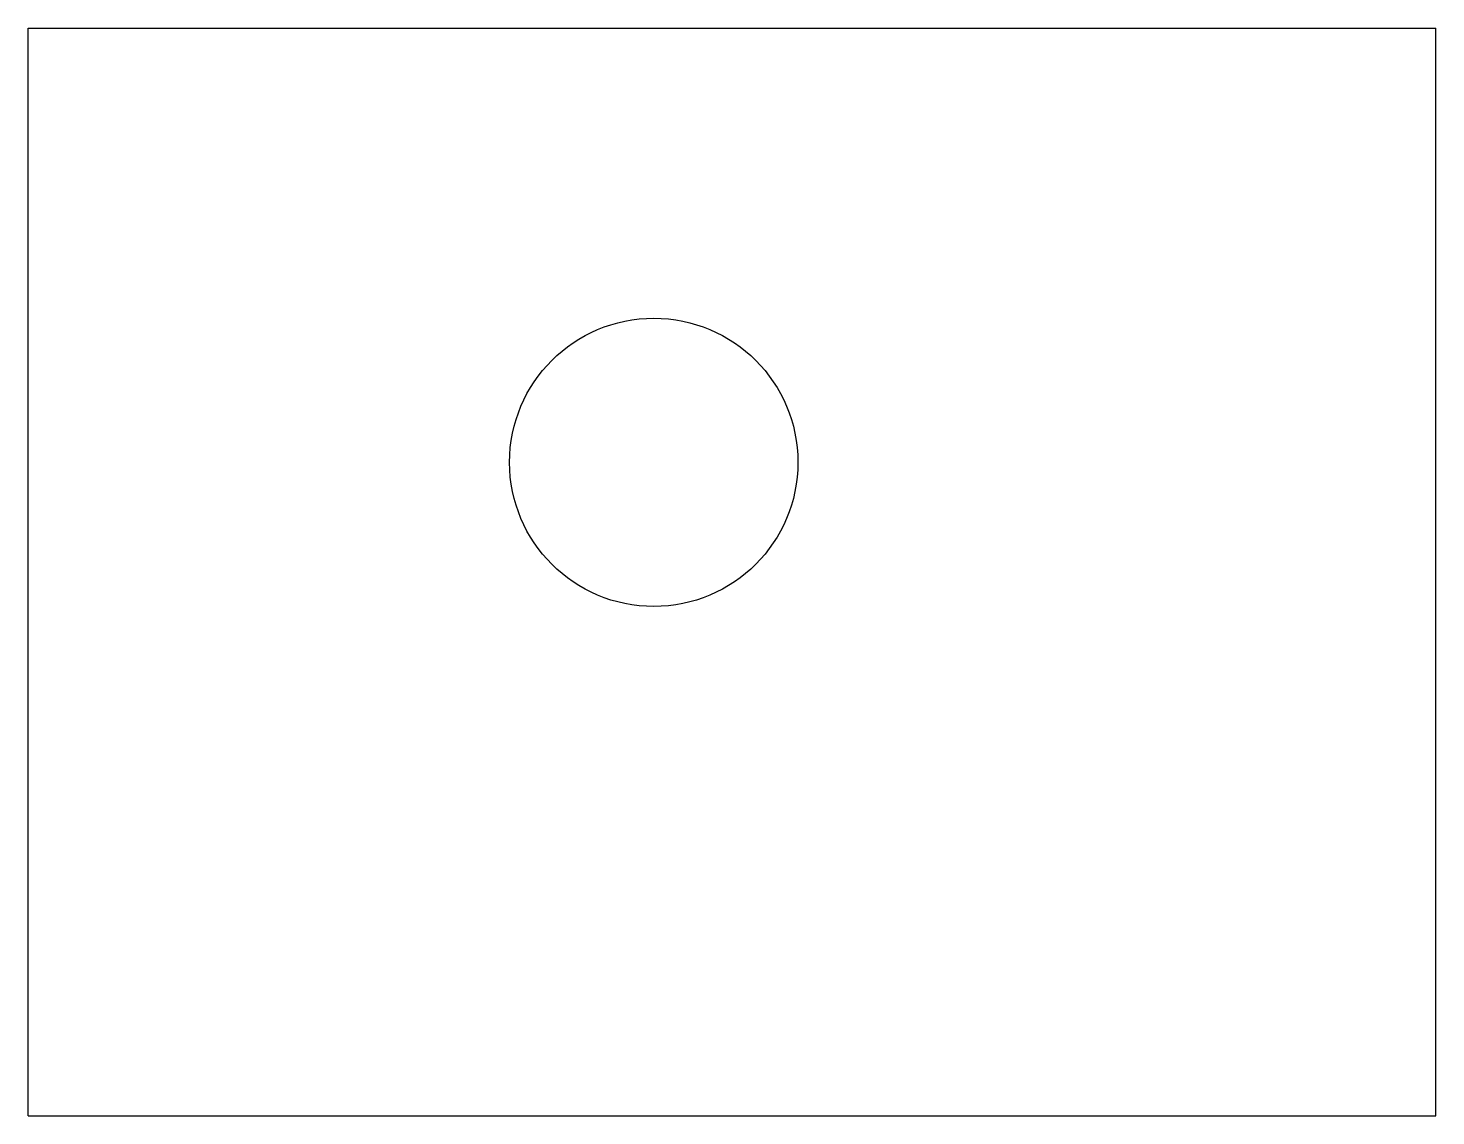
# Model space of a CAD drawing. Header units: millimetres. Extents: x 0 to 559, y 0 to 432.
import ezdxf

# ---------------------------------------------------------------- set-up
doc = ezdxf.new("R2010")
doc.units = ezdxf.units.MM
doc.header["$LTSCALE"] = 30.734
doc.layers.get('0').update_dxf_attribs({"linetype": 'CONTINUOUS'})

msp = doc.modelspace()

# ---------------------------------------------------------------- linework, layer by layer
at = {"color": 7, "linetype": 'CONTINUOUS'}
for p, q in [((0, 0), (0, 431.8)), ((0, 431.8), (558.8, 431.8)), ((558.8, 0), (558.8, 431.8)), ((0, 0), (558.8, 0))]:
    msp.add_line(p, q, dxfattribs=at)
msp.add_circle((248.34, 259.43), 57.23, dxfattribs=at)

doc.saveas('drawing.dxf')
